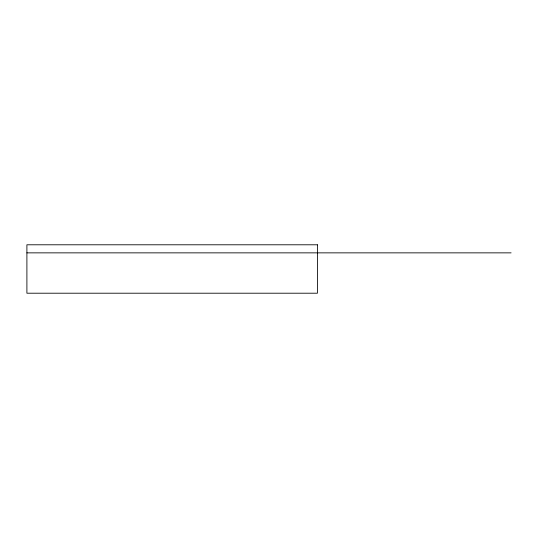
<?xml version="1.0" encoding="UTF-8"?>
<svg xmlns="http://www.w3.org/2000/svg" width="538" height="538" viewBox="0 0 538 538"><rect width="100%" height="100%" fill="white"/><g stroke="black" fill="none" stroke-linecap="round" stroke-linejoin="round"><path stroke-width="0.81" d="M26.9 252.86L511.1 252.86M317.42 244.79L26.9 244.79L26.9 293.21L317.42 293.21L317.42 244.79"/></g></svg>
